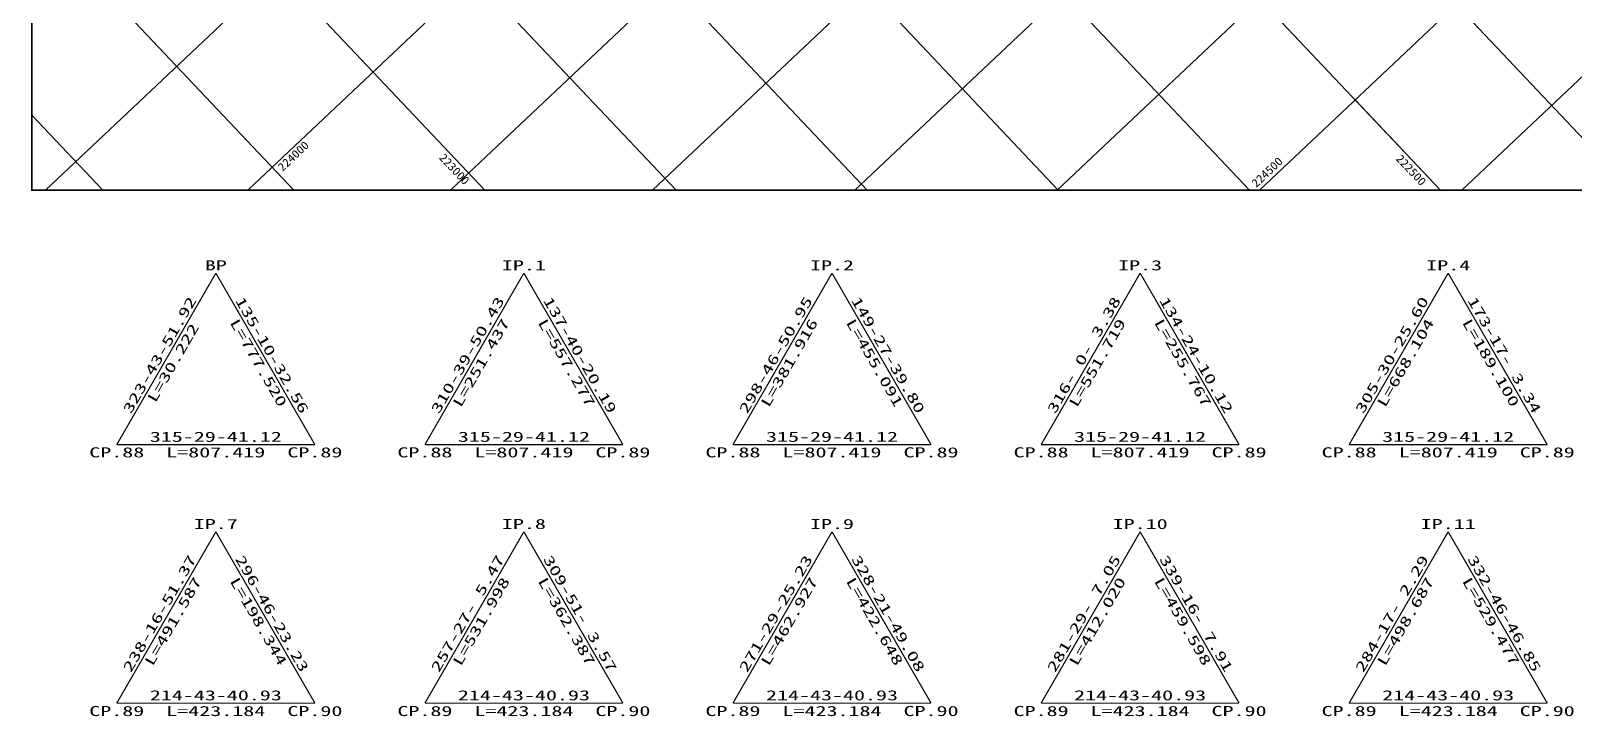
# Model space of a CAD drawing. Extents: x 222982 to 225286, y 223892 to 225222.
# Drawn here: x 222982 to 224093, y 223892 to 224385 of the extents above; entities that cross this region are included whole.
import ezdxf
from ezdxf.enums import TextEntityAlignment as Align

# ---------------------------------------------------------------- set-up
doc = ezdxf.new("R2010")
doc.units = 0
doc.header["$MEASUREMENT"] = 0
for name, color, linetype in [('CV-GRID-BORD', 4, 'CONTINUOUS'), ('CV-GRID-LINE', 1, 'CONTINUOUS'), ('CV-GRID-TEXT', 4, 'CONTINUOUS'), ('CZ-BASE', 253, 'CONTINUOUS'), ('CZ-LEAL', 1, 'CONTINUOUS'), ('CZ-LEAT', 3, 'CONTINUOUS')]:
    doc.layers.add(name, color=color, linetype=linetype)
doc.styles.add('GHS', font='DotumChe.ttf')

msp = doc.modelspace()

# ---------------------------------------------------------------- linework, layer by layer
at = {"layer": 'CV-GRID-BORD', "const_width": 1.2}
msp.add_lwpolyline([(222982.6, 224270.3), (224562.7, 224270.3), (224562.7, 225221.2), (222982.6, 225221.2)], close=True, dxfattribs=at)
at = {"layer": 'CV-GRID-LINE', "linetype": 'Continuous'}
for p, q in [((223999.2, 225221.2), (222992.6, 224270.3)), ((224144.8, 225221.2), (223138.2, 224270.3)), ((224290.5, 225221.2), (223283.9, 224270.3)), ((224436.1, 225221.2), (223429.5, 224270.3)), ((224562.7, 225203.2), (223575.1, 224270.3)), ((224562.7, 225065.6), (223720.7, 224270.3)), ((223490.6, 224951.6), (224134.2, 224270.3)), ((224562.7, 224928.1), (223866.4, 224270.3)), ((222982.6, 224906.9), (223583.9, 224270.3)), ((223125.6, 224901.2), (223721.5, 224270.3)), ((223263.1, 224901.2), (223859, 224270.3)), ((223400.7, 224901.2), (223996.6, 224270.3)), ((224562.7, 224790.5), (224012, 224270.3)), ((222982.6, 224761.3), (223446.4, 224270.3)), ((222982.3, 224616), (223308.8, 224270.3)), ((222982.6, 224470.1), (223171.2, 224270.3)), ((223935.2, 224335.3), (223996.6, 224270.3)), ((222982.6, 224324.4), (223033.7, 224270.3))]:
    msp.add_line(p, q, dxfattribs=at)
at = {"layer": 'CZ-BASE', "linetype": 'Continuous', "const_width": 0.9}
for points in [[(223115.1, 224024.3), (223043.8, 223900.9)], [(223115.1, 224024.3), (223186.4, 223900.9)], [(223336.8, 224024.3), (223265.6, 223900.9)], [(223336.8, 224024.3), (223408.1, 223900.9)], [(223558.6, 224024.3), (223487.3, 223900.9)], [(223558.6, 224024.3), (223629.9, 223900.9)], [(223780.4, 224024.3), (223709.1, 223900.9)], [(223780.4, 224024.3), (223851.6, 223900.9)], [(224002.1, 224024.3), (223930.8, 223900.9)], [(224002.1, 224024.3), (224073.4, 223900.9)], [(223043.8, 223900.9), (223186.4, 223900.9)], [(223265.6, 223900.9), (223408.1, 223900.9)], [(223487.3, 223900.9), (223629.9, 223900.9)], [(223709.1, 223900.9), (223851.6, 223900.9)], [(223930.8, 223900.9), (224073.4, 223900.9)]]:
    msp.add_lwpolyline(points, dxfattribs=at)
at = {"layer": 'CZ-LEAL', "linetype": 'Continuous', "const_width": 0.9}
for points in [[(223115.1, 224210.6), (223043.8, 224087.1)], [(223115.1, 224210.6), (223186.4, 224087.1)], [(223336.8, 224210.6), (223265.6, 224087.1)], [(223336.8, 224210.6), (223408.1, 224087.1)], [(223558.6, 224210.6), (223487.3, 224087.1)], [(223558.6, 224210.6), (223629.9, 224087.1)], [(223780.4, 224210.6), (223709.1, 224087.1)], [(223780.4, 224210.6), (223851.6, 224087.1)], [(224002.1, 224210.6), (223930.8, 224087.1)], [(224002.1, 224210.6), (224073.4, 224087.1)], [(223043.8, 224087.1), (223186.4, 224087.1)], [(223265.6, 224087.1), (223408.1, 224087.1)], [(223487.3, 224087.1), (223629.9, 224087.1)], [(223709.1, 224087.1), (223851.6, 224087.1)], [(223930.8, 224087.1), (224073.4, 224087.1)]]:
    msp.add_lwpolyline(points, dxfattribs=at)

# ---------------------------------------------------------------- texts
at = {"layer": 'CV-GRID-TEXT', "style": 'GHS', "width": 1.100098}
for s, rotation, p, p2 in [('224000', 43.3682, (223163.1, 224283.5), (223182.7, 224302)), ('223000', 313.3682, (223275.3, 224293.3), (223293.9, 224273.7)), ('224500', 43.3682, (223864, 224271.9), (223883.6, 224290.4)), ('222500', 313.3682, (223964, 224292.6), (223982.5, 224273))]:
    msp.add_text(s, height=6, rotation=rotation, dxfattribs=at).set_placement(p, p2, align=Align.FIT)
at = {"layer": 'CZ-BASE', "style": 'GHS', "width": 1.600142}
for s, p, p2 in [('IP.7', (223099.2, 224026.3), (223130.9, 224026.3)), ('IP.8', (223321, 224026.3), (223352.7, 224026.3)), ('IP.9', (223542.8, 224026.3), (223574.4, 224026.3)), ('IP.10', (223760.6, 224026.3), (223800.2, 224026.3)), ('IP.11', (223982.3, 224026.3), (224021.9, 224026.3)), ('214-43-40.93', (223067.6, 223902.9), (223162.6, 223902.9)), ('214-43-40.93', (223289.3, 223902.9), (223384.4, 223902.9)), ('214-43-40.93', (223511.1, 223902.9), (223606.1, 223902.9)), ('214-43-40.93', (223732.8, 223902.9), (223827.9, 223902.9)), ('214-43-40.93', (223954.6, 223902.9), (224049.6, 223902.9)), ('CP.89', (223024, 223891.6), (223063.6, 223891.6)), ('L=423.184', (223079.4, 223891.6), (223150.7, 223891.6)), ('CP.90', (223166.6, 223891.6), (223206.2, 223891.6)), ('CP.89', (223245.8, 223891.6), (223285.4, 223891.6)), ('L=423.184', (223301.2, 223891.6), (223372.5, 223891.6)), ('CP.90', (223388.3, 223891.6), (223427.9, 223891.6)), ('CP.89', (223467.5, 223891.6), (223507.1, 223891.6)), ('L=423.184', (223523, 223891.6), (223594.2, 223891.6)), ('CP.90', (223610.1, 223891.6), (223649.7, 223891.6)), ('CP.89', (223689.3, 223891.6), (223728.9, 223891.6)), ('L=423.184', (223744.7, 223891.6), (223816, 223891.6)), ('CP.90', (223831.8, 223891.6), (223871.4, 223891.6)), ('CP.89', (223911, 223891.6), (223950.6, 223891.6)), ('L=423.184', (223966.5, 223891.6), (224037.8, 223891.6)), ('CP.90', (224053.6, 223891.6), (224093.2, 223891.6))]:
    msp.add_text(s, height=7.26, dxfattribs=at).set_placement(p, p2, align=Align.FIT)
for s, rotation, p, p2 in [('238-16-51.37', 60, (223054, 223922.5), (223101.5, 224004.8)), ('296-46-23.23', 300, (223128.7, 224004.8), (223176.2, 223922.5)), ('257-27- 5.47', 60, (223275.7, 223922.5), (223323.2, 224004.8)), ('309-51- 3.57', 300, (223350.4, 224004.8), (223397.9, 223922.5)), ('271-29-25.23', 60, (223497.5, 223922.5), (223545, 224004.8)), ('328-21-49.08', 300, (223572.2, 224004.8), (223619.7, 223922.5)), ('281-29- 7.05', 60, (223719.2, 223922.5), (223766.8, 224004.8)), ('339-16- 7.91', 300, (223793.9, 224004.8), (223841.5, 223922.5)), ('284-17- 2.29', 60, (223941, 223922.5), (223988.5, 224004.8)), ('332-46-46.85', 300, (224015.7, 224004.8), (224063.2, 223922.5)), ('L=491.587', 60, (223069.6, 223927.1), (223105.3, 223988.9)), ('L=462.927', 60, (223513.1, 223927.1), (223548.8, 223988.9)), ('L=498.687', 60, (223956.7, 223927.1), (223992.3, 223988.9)), ('L=198.344', 300, (223124.9, 223988.9), (223160.5, 223927.1)), ('L=531.998', 60, (223291.4, 223927.1), (223327, 223988.9)), ('L=362.387', 300, (223346.6, 223988.9), (223382.3, 223927.1)), ('L=422.648', 300, (223568.4, 223988.9), (223604, 223927.1)), ('L=412.020', 60, (223734.9, 223927.1), (223770.5, 223988.9)), ('L=459.598', 300, (223790.2, 223988.9), (223825.8, 223927.1)), ('L=529.477', 300, (224011.9, 223988.9), (224047.6, 223927.1))]:
    msp.add_text(s, height=7.26, rotation=rotation, dxfattribs=at).set_placement(p, p2, align=Align.FIT)
at = {"layer": 'CZ-LEAT', "style": 'GHS', "width": 1.600142}
for s, p, p2 in [('BP', (223107.2, 224212.6), (223123, 224212.6)), ('IP.1', (223321, 224212.6), (223352.7, 224212.6)), ('IP.2', (223542.8, 224212.6), (223574.4, 224212.6)), ('IP.3', (223764.5, 224212.6), (223796.2, 224212.6)), ('IP.4', (223986.3, 224212.6), (224018, 224212.6)), ('315-29-41.12', (223067.6, 224089.1), (223162.6, 224089.1)), ('315-29-41.12', (223289.3, 224089.1), (223384.4, 224089.1)), ('315-29-41.12', (223511.1, 224089.1), (223606.1, 224089.1)), ('315-29-41.12', (223732.8, 224089.1), (223827.9, 224089.1)), ('315-29-41.12', (223954.6, 224089.1), (224049.6, 224089.1)), ('CP.88', (223024, 224077.9), (223063.6, 224077.9)), ('L=807.419', (223079.4, 224077.9), (223150.7, 224077.9)), ('CP.89', (223166.6, 224077.9), (223206.2, 224077.9)), ('CP.88', (223245.8, 224077.9), (223285.4, 224077.9)), ('L=807.419', (223301.2, 224077.9), (223372.5, 224077.9)), ('CP.89', (223388.3, 224077.9), (223427.9, 224077.9)), ('CP.88', (223467.5, 224077.9), (223507.1, 224077.9)), ('L=807.419', (223523, 224077.9), (223594.2, 224077.9)), ('CP.89', (223610.1, 224077.9), (223649.7, 224077.9)), ('CP.88', (223689.3, 224077.9), (223728.9, 224077.9)), ('L=807.419', (223744.7, 224077.9), (223816, 224077.9)), ('CP.89', (223831.8, 224077.9), (223871.4, 224077.9)), ('CP.88', (223911, 224077.9), (223950.6, 224077.9)), ('L=807.419', (223966.5, 224077.9), (224037.8, 224077.9)), ('CP.89', (224053.6, 224077.9), (224093.2, 224077.9))]:
    msp.add_text(s, height=7.26, dxfattribs=at).set_placement(p, p2, align=Align.FIT)
for s, rotation, p, p2 in [('323-43-51.92', 60, (223054, 224108.7), (223101.5, 224191)), ('135-10-32.56', 300, (223128.7, 224191), (223176.2, 224108.7)), ('310-39-50.43', 60, (223275.7, 224108.7), (223323.2, 224191)), ('137-40-20.19', 300, (223350.4, 224191), (223397.9, 224108.7)), ('298-46-50.95', 60, (223497.5, 224108.7), (223545, 224191)), ('149-27-39.80', 300, (223572.2, 224191), (223619.7, 224108.7)), ('316- 0- 3.38', 60, (223719.2, 224108.7), (223766.8, 224191)), ('134-24-10.12', 300, (223793.9, 224191), (223841.5, 224108.7)), ('305-30-25.60', 60, (223941, 224108.7), (223988.5, 224191)), ('173-17- 3.34', 300, (224015.7, 224191), (224063.2, 224108.7)), ('L=30.222', 60, (223071.6, 224116.8), (223103.3, 224171.7)), ('L=777.520', 300, (223124.9, 224175.1), (223160.5, 224113.4)), ('L=251.437', 60, (223291.4, 224113.4), (223327, 224175.1)), ('L=557.277', 300, (223346.6, 224175.1), (223382.3, 224113.4)), ('L=381.916', 60, (223513.1, 224113.4), (223548.8, 224175.1)), ('L=455.091', 300, (223568.4, 224175.1), (223604, 224113.4)), ('L=551.719', 60, (223734.9, 224113.4), (223770.5, 224175.1)), ('L=255.767', 300, (223790.2, 224175.1), (223825.8, 224113.4)), ('L=668.104', 60, (223956.7, 224113.4), (223992.3, 224175.1)), ('L=189.100', 300, (224011.9, 224175.1), (224047.6, 224113.4))]:
    msp.add_text(s, height=7.26, rotation=rotation, dxfattribs=at).set_placement(p, p2, align=Align.FIT)

doc.saveas('drawing.dxf')
